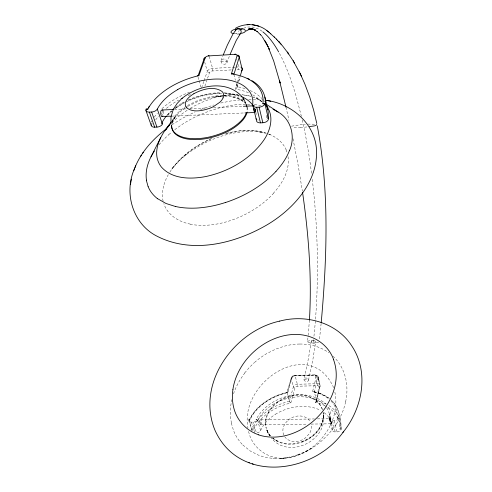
<?xml version="1.0" encoding="UTF-8"?>
<svg xmlns="http://www.w3.org/2000/svg" width="492" height="492" viewBox="0 0 492 492"><rect width="100%" height="100%" fill="white"/><g stroke="black" fill="none" stroke-linecap="round" stroke-linejoin="round"><path stroke-width="0.37" stroke-dasharray="2.46 1.84" d="M340.993 428.101C340.901 418.317 338.816 407.413 331.553 400.322M309.431 320.095L308.152 335.667M332.192 430.26L329.695 419.651A1.501 1.113 7.2 0 1 330.888 418.415L330.28 411.656L327.721 406.201M329.677 419.338L329.332 413.981L331.46 422.776M321.128 323.57L319.376 340.267M318.699 342.272L314.726 343.022A18.647 12.884 12.4 0 1 312.592 343.041L309.431 342.69L307.537 341.866L307.986 337.155M315.606 342.18A2.232 1.236 7.7 0 1 312.039 342.647A2.232 1.236 7.7 0 1 312.586 340.562A2.232 1.236 7.7 0 1 315.606 342.18L312.912 359.394L308.484 380.334M311.215 341.423L308.472 358.404L303.964 379.147M345.599 401.853C349.277 385.949 345.482 367.758 333.268 356.411M326.079 404.006A46.722 32.005 -16.3 0 0 316.541 400.66L320.151 385.679L317.875 376.349L316.03 374.842L294.843 375.341L292.642 375.999L291.209 377.727L287.033 392.358M252.107 430.395A3.622 2.423 -18.9 0 1 252.199 430.156L251.873 429.086A46.722 32.005 -16.3 0 1 289.364 401.269L287.051 392.739L291.19 378.219A1.384 1.027 17.2 0 1 292.236 377.112A2.079 1.31 -15.1 0 1 294.622 375.679L314.689 375.058A1.414 0.351 87.8 0 1 315.188 375.212A3.481 2.22 -13.9 0 1 317.986 377.413L320.077 385.931A1.39 1.027 15.6 0 1 318.994 387.026L315.267 402.468A45.209 31.021 -16.3 0 1 325.489 405.968M316.516 401.158L320.144 385.9A3.462 2.239 -13.9 0 0 317.291 383.711L315.188 375.212L295.151 375.827A1.402 0.375 88.1 0 0 294.622 375.679M316.541 400.66L314.382 392.05L317.986 377.413A1.402 1.039 15.8 0 0 316.368 376.38A2.091 1.328 -13.9 0 0 314.689 375.058M316.368 376.38L312.555 391.706A45.578 30.75 -16.2 0 1 328.828 398.981M318.994 387.026A2.073 1.341 -13.9 0 0 317.322 385.691L297.383 386.232A2.06 1.322 -15.2 0 0 295.028 387.671L290.803 403.003A45.209 31.021 -16.3 0 0 253.528 430.223L252.199 430.156M289.364 401.269L293.429 386.657L291.19 378.219A3.462 2.189 -15.1 0 1 295.151 375.827L297.365 384.264A1.396 0.369 88.2 0 1 297.383 386.232M292.236 377.112L287.918 392.333A45.578 30.75 -16.2 0 0 250.274 419.479A1.458 0.984 25 0 0 249.26 420.5A47.023 31.783 -16.3 0 1 287.051 392.739M236.984 87.398L237.987 84.058M245.108 88.646A61.955 37.257 -16 0 0 237.009 86.703L238.312 82.373M238.528 81.654L240.047 76.604M238.848 81.192L240.213 76.66M237.089 83.369L235.342 89.132A59.901 36.094 -16 0 1 248.614 92.797M237.433 82.232L239.143 76.567M307.475 341.626L308.958 340.765L311.94 340.366A18.241 12.306 12 0 1 314.08 340.341L315.741 340.458M204.85 86.161L206.788 80.504M207.556 78.265L209.457 72.724A2.718 1.525 -15.1 0 1 212.599 70.959L232.556 69.846M201.615 87.804L203.842 81.358M204.094 80.645L207.31 71.34L204.733 62.158M226.904 62.712L229.647 55.467M221.068 60.608L222.796 56.113M257.703 420.814A1.458 0.984 25.4 0 0 256.031 419.658C268.189 395.882 305.612 385.703 326.147 404.215M249.296 419.916C256.049 405.064 272.353 395.648 287.064 392.29M336.325 423.999C323.877 442.591 303.25 458.132 280.157 458.329C313.564 458.919 342.284 423.606 334.628 391.06M169.783 172.225L171.407 169.771A98.129 53.277 -14.2 0 1 180.896 158.707A92.219 49.883 -14.4 0 1 184.764 155.177C192.827 148.252 202.003 142.655 211.757 138.461M171.72 121.665L175.81 116.229L173.27 120.122L171.905 123.972A42.607 20.479 -15.2 0 1 177.575 114.212L182.071 110.177L187.163 106.715M171.357 122.139L175.054 117.225M173.178 167.342L171.56 169.389C181.72 155.613 196.025 145.269 211.652 138.51M244.684 372.948L249.155 367.684L254.179 362.745M173.639 166.8L180.785 159.291L186.308 154.531L184.98 155.589C206.302 139.015 233.952 128.701 261.166 132.17L259.45 131.917L266.375 133.4M167.606 115.435L172.114 111.044M273.755 193.098C261.984 205.951 246.578 215.232 230.09 220.693A51.881 28.53 -16.1 0 1 190.244 224.217M167.071 115.196L171.382 111.051M171.856 122.551L180.084 115.239L187.206 110.233M168.744 134.679L171.677 132.157M288.127 420.18C294.001 414.867 304.929 413.932 309.8 421.023A16.949 13.21 -17.3 0 1 310.427 422.093M174.765 129.685L181.413 124.937A84.273 43.278 -14.8 0 1 197.495 115.841M174.506 108.547L184.34 102.422M176.339 107.723L175.232 108.535M176.216 107.816L184.734 102.625M171.979 124.771L182.126 118.431L195.127 111.862M186.302 106.204L181.806 109.292L177.298 113.326A42.638 20.455 -15.2 0 0 171.628 123.08M238.251 31.347L239.407 30.627M305.704 451.711L307.937 450.377M311.571 448.187L305.065 451.724L298.158 454.608M190.318 108.271C200.256 102.404 211.148 98.062 222.495 95.909M187.76 106.34L197.852 101.463L208.608 98.136A36.949 17.675 -15.3 0 1 228.122 96.444C233.817 96.985 239.942 98.271 244.216 102.367M187.495 105.454L197.6 100.583L208.362 97.256A36.98 17.657 -15.3 0 1 227.888 95.559C233.688 96.118 239.979 97.416 244.198 101.739M186.037 101.961C197.335 96.432 209.918 93.419 222.507 93.548M197.532 115.872L208.713 111.235L219.604 107.84A58.714 29.379 -15 0 1 235.404 104.839L235.773 104.802A57.275 28.604 -15 0 1 238.325 104.538L244.887 104.199M188.393 100.46C198.731 95.866 209.992 93.271 221.314 93.154M200.619 109.55L213.725 104.968M301.817 441.699C313.57 437.732 324.449 426.558 323.269 413.428M243.558 28.259L247.642 27.017L252.507 27.035L257.414 28.518A219.364 59.876 87.8 0 1 262.31 31.457M291.535 126.18L301.688 124.519A71.149 38.462 -12.7 0 1 305.304 124.218M225.514 133.646C238.435 130.152 252.433 128.984 265.416 132.883L258.915 131.339M226.431 133.387L227.962 133A48.585 25.338 -15 0 1 239.678 130.909A47.355 24.668 -15 0 1 243.325 130.601L246.91 130.454A49.649 25.91 -15 0 1 258.909 131.346M220.785 103.031L231.191 100.903L243.897 99.464M223.196 95.786L230.631 94.741L237.439 94.476M215.465 96.881L230.631 94.741L238.19 94.519M213.799 97.127L222.821 95.792M306.953 126.942L305.698 127.065A63.622 30.559 -11.8 0 1 300.852 127.422M326.651 407.837A37.847 25.566 -16.3 0 1 329.695 419.651L329.425 418.538L330.888 418.415M331.11 401.109A45.578 30.75 -16.2 0 1 337.125 418.034L338.601 417.923L341.233 428.999A3.708 2.571 -13.1 0 1 337.045 431.921L335.23 431.945A3.708 2.571 -13.3 0 1 332.125 429.584A37.57 25.768 -16.3 0 0 324.148 412.622M327.795 407.247A45.209 31.021 -16.3 0 1 339.769 429.11L341.233 428.999M240.76 99.691L241.111 99.667M221.037 61.838L226.941 61.494A3.106 2.46 21 0 1 224.653 64.206A3.106 2.46 21 0 1 221.031 61.838A3.106 2.534 23.5 0 1 223.35 59.028A3.106 2.534 23.5 0 1 226.941 61.494M234.813 67.14L212.562 68.394A4.533 2.54 -15.1 0 0 207.31 71.34A1.827 1.427 21.7 0 0 209.457 72.724M235.582 67.096L238.651 66.924A4.569 2.577 -14.1 0 1 240.576 67.115M237.156 69.587L238.694 69.501A2.737 1.55 -14.1 0 1 240.65 70.098M300.846 127.434L292.346 127.44M174.414 109.445L186.677 108.88M189.746 108.744L207.372 107.933M213.503 107.656L242.63 106.321M172.059 116.112L244.204 112.945M307.752 124.095L315.729 124.212M303.97 379.836L308.466 379.701A2.337 1.661 14.7 0 1 306.694 381.478A2.337 1.661 14.7 0 1 303.97 379.836A2.337 1.734 16.4 0 1 305.766 377.979A2.337 1.734 16.4 0 1 308.466 379.701M285.508 458.046C268.534 459.983 251.59 447.806 248.503 430.906M260.766 419.824L314.308 418.938M317.365 418.883L330.372 418.667L330.36 419.362M250.274 419.479L248.927 419.418A3.653 2.398 -18.7 0 0 251.461 422.142L253.195 422.111A3.653 2.405 -18.6 0 0 257.384 419.725L260.594 430.5A3.622 2.423 -18.8 0 1 256.449 432.892L253.195 422.111M329.425 418.538A3.739 2.546 -13.3 0 0 332.537 420.869L334.369 420.838A3.739 2.552 -13.2 0 0 338.601 417.923M260.416 424.836L307.174 424.141M311.005 424.086L330.938 423.79M248.688 99.255L251.978 99.224M299.794 344.031C310.071 343.914 320.501 346.719 328.877 352.782M247.341 104.193L249.758 104.249M253.263 99.255L263.251 99.956M275.385 458.403L272.857 458.273M224.413 93.203L233.294 94.175L240.022 95.903M256.031 419.658L257.384 419.725M225.52 93.671L232.525 94.525L239.081 96.217M254.444 104.568L261.504 105.62M233.995 33.641L237.445 33.764A24.668 21.777 34.1 0 0 238.811 33.659M232.648 97.041L239.309 99.083L243.405 101.623M190.336 224.118C179.014 222.003 167.501 215.115 163.83 203.633M250.625 96.18L241.953 94.685L250.6 96.229M268.331 133.99L270.237 134.636L269.038 134.175M268.786 107.588L269.53 107.853M320.181 393.379L314.031 391.607M240.299 96.647L241.4 97.084M320.028 393.323L325.163 395.666L329.499 398.538M269.099 134.199C276.363 137.108 282.962 142.409 286.147 149.697M277.66 441.164L273.165 438.446M261.922 101.42L258.349 99.2L253.331 97.022L256.541 98.302L262.125 101.715M272.685 438.021L276.473 440.574L281.412 442.566A28.185 21.777 -17.1 0 0 297.488 442.929C307.131 440.777 316.159 434.743 320.778 425.863A32.257 24.84 -17.3 0 0 323.115 412.29M272.328 438.138L276.633 441.09L281.565 443.083A28.167 21.777 -17.1 0 0 297.635 443.446C307.272 441.293 316.294 435.26 320.913 426.386A32.238 24.84 -17.3 0 0 323.244 412.813C329.185 440.346 288.503 460.192 271.049 437.659M242.857 444.983L250.12 450.9L258.183 455.02A49.495 37.989 -17.9 0 0 272.851 458.298M254.007 104.901L254.628 105.688M270.133 435.844L267.722 432.247L266.246 428.378L266.406 428.895M284.671 436.693C288.472 442.056 296.332 442.671 301.91 439.989A14.871 11.611 -17.3 0 0 305.145 438.101L309.253 433.809A17.134 13.352 -17.4 0 0 310.999 430.082L311.295 428.809A16.949 13.21 -17.3 0 0 311.239 424.424M330.378 418.674L331.264 423.083M269.739 435.98L267.205 431.152L265.957 427.234M254.53 108.32L255.791 111.985L254.905 108.351M267.131 430.967L268.072 433.126M254.905 109.156L255.034 109.464M333.619 387.647C310.046 334.88 238.718 382.881 247.974 427.978M322.395 409.473C320.169 402.431 313.632 397.518 306.645 395.771A28.044 21.568 -16.9 0 0 291.338 395.654C282.119 397.727 273.497 403.329 268.706 411.595A32.3 24.932 -16.7 0 0 265.594 424.928L266.117 427.751M322.322 409.442C319.96 402.665 313.57 398.003 306.78 396.288A28.032 21.574 -16.9 0 0 291.485 396.171C282.267 398.243 273.65 403.846 268.866 412.105A32.288 24.938 -16.7 0 0 265.76 425.439M161.665 113.092L162.403 115.263M248.804 420.66L251.861 430.678M248.927 419.418L251.873 429.086A1.445 0.972 24.8 0 0 253.528 430.223M251.461 422.142L254.727 432.911M198.048 77.152L198.879 79.993M199.088 80.706L200.951 87.096M209.254 56.383L212.562 68.394A1.839 0.535 86.1 0 1 212.599 70.959M246.873 106.604L247.125 107.527M233.885 74.483L235.354 80.233M236.271 83.825L237.009 86.703M236.695 59.083L237.052 60.51M237.943 64.071L238.651 66.924A1.851 0.486 86.4 0 1 238.694 69.501M301.436 116.456L295.784 94.974L292.445 84.347A219.364 59.876 87.8 0 0 278.989 52.552M329.492 419.209L330.796 424.528M254.881 109.919L255.36 111.887M334.369 420.838L337.045 431.921M332.537 420.869L335.23 431.945M285.987 107.201L288.964 120.294M231.326 423.132L233.589 430.672A69.581 53.025 -16.1 0 0 242.833 445.002M302.236 119.986L304.105 128.467A207.224 56.002 87.6 0 1 311.627 174.088M247.009 107.225L247.279 108.461A42.527 20.375 -15.4 0 1 247.168 111.653M293.004 138.719L298.257 165.798L302.383 191.179M247.052 107.557A42.558 20.357 -15.4 0 1 246.806 111.389M164.002 184.691A104.839 57.121 -14 0 1 168.307 174.697M163.123 201.216A98.363 53.523 -14.3 0 1 164.045 184.691M288.005 156.616A99.181 52.478 -16.8 0 1 273.577 193.061M286.006 149.734A99.181 52.478 -16.8 0 1 287.23 153.117M159.039 144.783A113.135 59.101 -14.2 0 1 168.805 134.685M283.804 435.033A16.913 13.21 -16.9 0 1 288.177 420.217M299.61 344.037A45.928 33.745 -15.8 0 0 297.506 344.105L297.211 344.111A47.072 34.612 -15.8 0 0 284.315 346.196L275.551 349.179L266.689 353.607A67.256 50.27 -15.5 0 0 254.21 362.758M231.461 423.095A89.833 68.406 -14 0 1 231.849 399.676M233.516 393.809A89.833 68.406 -14 0 1 244.844 373.004M298.152 454.59A49.698 38.13 -18 0 1 275.372 458.446M345.581 401.847A88.019 65.381 -19.3 0 1 336.393 424.024M312.266 179.309A207.224 56.002 87.6 0 1 313.896 336.719M313.57 339.683A207.224 56.002 87.6 0 1 313.226 342.629M254.548 108.246A49.858 29.969 -16 0 1 256.209 114.605M182.052 103.08A49.858 29.969 -16 0 1 184.002 102.01M188.085 100.005A49.858 29.969 -16 0 1 221.043 92.754M223.946 92.828A49.858 29.969 -16 0 1 239.912 95.952M167.6 114.599A50.141 30.141 -16 0 1 171.4 110.811M175.73 107.287A50.141 30.141 -16 0 1 182.114 103.129M151.247 122.022A61.955 37.257 -16 0 1 151.856 120.934M154.322 117.133A61.955 37.257 -16 0 1 157.354 113.338M161.936 108.67A61.955 37.257 -16 0 1 189.586 92.176M250.164 90.546A61.955 37.257 -16 0 1 261.762 98.486M263.632 100.719A61.955 37.257 -16 0 1 264.456 101.887M237.169 86.666A2.214 1.759 -43 0 1 235.336 89.027M266.701 115.331A59.901 36.094 -16 0 1 266.535 119.341A1.974 1.544 7.5 0 0 266.885 119.285M155.755 119.833A59.901 36.094 -16 0 1 158.553 116.112M161.905 112.434A59.901 36.094 -16 0 1 162.963 111.407M166.364 108.375A59.901 36.094 -16 0 1 178.688 100.067M188.208 95.534A59.901 36.094 -16 0 1 190.828 94.507M252.734 94.827A59.901 36.094 -16 0 1 262.119 102.785M258.38 120.011A1.968 1.538 7.6 0 1 257.642 119.974M152.551 123.966A1.937 1.328 27.9 0 1 151.278 123.117M238.503 34.323A2.952 2.718 48.8 0 1 235.607 31.918M254.112 105.965A3.401 0.467 77.1 0 1 254.216 106.143M254.85 107.951A3.401 0.467 77.1 0 1 255.231 109.544M255.496 111.161A3.401 0.467 77.1 0 1 255.502 112.287M163.565 111.192A3.303 1.783 -82.7 0 1 162.938 115.712M317.322 385.691A1.408 0.344 87.9 0 0 317.291 383.711L297.365 384.264A3.438 2.208 -15.2 0 0 293.429 386.657A1.378 1.015 17 0 0 295.028 387.671M260.631 430.506A37.786 25.916 -16.3 0 1 275.372 414.344M257.747 420.814A38.062 25.713 -16.2 0 1 272.642 404.719M330.993 399.996A47.023 31.783 -16.3 0 1 338.865 419.036A1.501 1.113 7.5 0 0 337.125 418.034M314.382 392.05A47.023 31.783 -16.3 0 1 329.007 398.391M286.971 392.678A1.691 0.707 54.3 0 1 287.925 392.382M328.963 405.623A46.722 32.005 -16.3 0 1 340.974 427.899A1.494 1.101 7.4 0 1 339.769 429.11M290.766 402.905A1.685 0.664 52.6 0 1 289.296 401.244M272.593 404.676A37.847 25.566 -16.3 0 1 325.255 406.048M312.586 391.78A1.691 1.261 -40.7 0 1 314.48 391.976M316.657 400.629A1.679 1.242 -40.6 0 1 315.261 402.394M275.323 414.301A37.57 25.768 -16.3 0 1 320.575 410.389M259.874 420.531A2.534 1.193 -79 0 1 261.615 420.611A2.534 1.193 -79 0 1 260.963 424.209M270.36 435.826L268.152 432.806L266.609 429.516L268.817 433.852L270.36 435.826M260.865 424.282L259.788 420.66A2.503 0.756 89.4 0 0 259.837 424.055A2.503 0.756 89.4 0 0 260.865 424.282M318.01 376.78L319.08 381.263L318.01 376.78M331.27 423.206L330.366 419.492A2.565 0.584 88.3 0 0 330.47 422.991A2.565 0.584 88.3 0 0 331.27 423.206"/><path stroke-width="0.74" d="M309.431 320.095C311.965 277.488 308.644 234.739 302.586 192.556M134.451 168.842C123.486 193.208 133.037 224.61 157.588 236.486C192.772 254.247 235.656 243.442 267.962 224.303C294.468 208.282 319.333 180.275 316.313 147.305C313.509 121.819 289.813 102.834 265.163 100.239M321.19 322.875C327.063 257.457 329.425 190.798 317.291 125.909M131.382 179.119L130.423 184.709M240.483 75.165L242.218 69.397L239.229 57.244A4.619 2.558 -14.1 0 0 237.919 55.098M234.106 73.763L239.229 57.244A1.857 1.494 20.1 0 0 237.064 55.811A2.78 1.538 -14.1 0 0 234.905 54.348L208.454 55.934A2.755 1.513 -15.1 0 0 205.262 57.705A1.851 1.458 22.7 0 0 203.94 59.329L198.098 75.731M237.064 55.811L231.406 73.861A60.86 35.867 -15.9 0 1 262.888 103.738A1.999 1.581 8.1 0 1 265.213 105.128A62.742 37.066 -15.9 0 0 251.855 80.62M205.262 57.705L198.891 75.639A60.86 35.867 -15.9 0 0 147.932 109.046A1.968 1.359 28.7 0 0 146.696 109.722M289.456 150.718C295.618 137.182 291.418 119.538 278.103 112.016L266.283 104.273M134.949 167.575C141.241 151.727 153.246 138.824 166.64 128.584M133.75 170.669L135.638 165.792M230.164 54.157L236.301 40.326L240.613 33.358M223.294 54.827L227.341 45.135L232.704 34.532M173.129 109.974L171.001 116.942L170.915 124.015M170.896 122.754C160.835 134.199 150.386 152.637 161.284 166.911C172.218 179.371 190.847 179.389 205.908 176.517C228.11 171.72 249.426 159.789 263.005 141.29C270.299 131.352 274.776 116.241 266.215 105.682M150.958 156.917L160.724 137.563M223.067 97.896L222.501 99.003A23.142 10.689 -15.4 0 1 219.678 102.354L213.651 106.493A20.098 9.305 -15.3 0 1 209.1 108.504C202.175 110.737 193.172 112.797 186.849 107.933M173.793 108.504L176.991 103.621L181.185 99.169M232.993 34.059L236.08 29.594M140.392 156.696L141.339 155.263M142.36 153.701L143.283 152.305M326.085 406.669C317.857 419.018 305.692 428.784 291.688 433.784A42.595 32.054 -17.7 0 1 258.7 434.916M279.72 321.098C233.614 331.208 195.81 383.901 214.967 430.236C238.946 483.814 313.558 474.356 343.527 431.632M342.893 432.474C362.296 408.846 369.609 372.426 351.749 345.888C336.774 322.414 305.729 314.093 279.69 321.11M170.81 122.877L165.355 130.128L169.869 124.71M276.03 171.351C262.298 185.994 244.389 196.32 225.416 202.556M182.126 98.332C198.245 85.098 226.431 79.403 241.898 96.53M245.926 31.094L249.782 29.089L248.583 29.422L251.055 28.85L248.571 29.225L251.904 28.88L248.724 28.973L252.87 29.022L250.243 28.868L254.77 29.655L251.154 28.708L255.483 30.11L252.562 28.936L257.568 31.709L256.947 31.248M240.563 29.907L242.298 28.825M193.873 93.677C202.157 89.329 213.848 85.571 222.163 91.586A22.896 10.572 -15.3 0 1 223.042 97.896M235.256 28.413C245.508 22.324 259.29 23.708 268.171 31.636L267.765 31.322L269.493 32.706L268.921 32.226M240.157 33.474C248.306 32.792 246.055 27.718 239.057 28.923A23.807 20.664 28.3 0 0 236.338 29.212C232.968 29.089 227.421 32.958 233.995 33.641M309.45 126.647C311.104 126.038 317.02 126.303 316.639 124.408M249.186 29.163L251.904 28.88M262.888 103.738L264.85 103.548L268.466 119.156A4.92 3.001 -13.5 0 1 262.845 122.76L260.452 122.859A4.914 2.995 -13.6 0 1 256.455 120.208L252.654 104.655A50.578 29.797 -15.9 0 0 229.5 80.184A50.578 29.797 -15.9 0 0 177.76 89.489M249.192 24.618L247.089 24.741M162.151 110.005L173.651 109.476M243.399 106.284L253.362 105.829M147.932 109.046L146.167 109.027A4.865 2.792 -17.9 0 0 149.365 112.127L151.653 112.022A4.871 2.792 -17.8 0 0 157.299 109.046L162.471 124.125A4.791 2.817 -18 0 1 156.93 127.09L154.672 127.182A4.791 2.811 -18 0 1 151.272 124.63M252.654 104.655A4.994 2.977 -13.6 0 0 256.695 107.268L259.124 107.158A4.994 2.983 -13.5 0 0 264.85 103.548M162.083 116.555L171.29 116.149M244.973 112.914L254.948 112.471M252.494 24.723L258.798 26.113M267.076 100.528L270.754 101.254M175.521 206.517L166.013 203.485L157.748 198.762M258.767 434.811C246.517 430.881 236.787 420.334 233.768 407.843A80.903 60.368 -14.4 0 1 232.931 389.578M248.386 462.418L249.432 462.8M252.224 463.802L253.202 464.159M273.06 109.292L278.103 112.016M254.124 29.545L255.311 30.172M266.849 30.621L266.48 30.356L267.045 30.762M257.107 31.365L261.762 36.082M269.345 32.583L275.784 38.474M270.286 33.37L270.815 33.831M274.468 37.183L274.136 36.863M276.11 38.806L276.442 39.139M276.356 39.053L282.715 46.107L288.681 53.954L287.297 52.017M277.513 40.246L277.593 40.332M279.075 41.925L278.73 41.549L279.247 42.103M280.04 42.995L281.067 44.157M260.305 34.342L260.575 34.643M262.279 36.759L268.109 46.783L267.912 46.371L273.681 60.953L280.132 83.037L279.468 80.51L285.987 107.201M287.974 52.945L293.207 60.879M242.845 97.877L245.533 102.607M242.999 98.086L243.964 99.464M244.708 102.25L245.483 103.363M294.487 63.025L293.164 60.811L300.471 74.218L299.259 71.77M264.905 40.701L265.373 41.506M265.606 41.918L265.846 42.343M301.614 76.641L300.434 74.144L304.862 84.027L309.696 96.979L313.65 110.159L316.811 123.523M245.871 103.917L246.652 105.694M246.098 104.821L246.873 106.604M333.545 359.32C329.535 348.441 320.2 339.831 309.13 336.466A41.144 29.668 -15.8 0 0 298.822 334.535L295.766 334.431A39.262 28.272 -15.7 0 0 292.672 334.511A40.27 29.022 -15.7 0 0 282.82 335.999C269.204 339.345 256.935 347.377 247.802 357.948A75.934 56.395 -14.7 0 0 244.832 361.651A80.737 60.141 -14.4 0 0 237.784 373.416L236.615 376.054A86.198 64.391 -14 0 0 232.894 389.584M148.129 186.702L146.315 180.152M146.167 109.027L146.37 109.599M145.933 110.497L151.272 125.528M149.365 112.127L154.672 127.182M151.653 112.022L156.93 127.09M256.695 107.268L260.452 122.859M259.124 107.158L262.845 122.76M264.856 97.016L267.728 109.47M171.677 125.927C171.683 134.956 182.003 138.646 189.531 139.31A37.189 17.896 -15.4 0 0 210.312 137.772C222.273 134.833 234.284 129.654 242.654 120.331A42.527 20.375 -15.4 0 0 247.033 112.305M171.394 125.036C171.4 134.064 181.732 137.735 189.254 138.393A37.22 17.878 -15.4 0 0 210.047 136.85C222.015 133.91 234.038 128.732 242.421 119.415A42.558 20.357 -15.4 0 0 246.203 113.308M186.935 107.896A22.86 10.584 -15.2 0 1 193.928 93.701M146.468 180.109A113.135 59.101 -14.2 0 1 154.396 151.032M157.661 198.811A87.576 45.738 -15.1 0 1 148.19 186.677M175.552 206.492A62.435 32.958 -15.9 0 0 193.424 208.171L196.554 208.073A62.687 33.069 -15.9 0 0 225.398 202.507M289.364 150.724A110.319 56.1 -16.6 0 1 275.987 171.351M333.428 359.357A81.9 59.643 -18.9 0 1 325.938 406.62M262.851 31.869A219.364 59.876 87.8 0 1 278.626 51.894M203.94 59.329A4.588 2.521 -15.1 0 1 205.515 57.576M157.354 109.046A50.861 29.969 -15.9 0 1 177.821 89.538M166.474 115.909A50.141 30.141 -16 0 0 162.016 122.637A1.943 1.335 28.1 0 1 161.597 123.861M172.79 109.599A50.141 30.141 -16 0 1 173.75 108.818M256.596 119.482A1.968 1.538 7.6 0 1 256.08 118.67M241.621 96.653A49.858 29.969 -16 0 1 253.257 105.928M266.455 105.565A61.955 37.257 -16 0 1 268.109 117.619A1.974 1.544 7.5 0 1 267.796 118.763M148.621 107.293A62.742 37.066 -15.9 0 1 149.353 106.204M247.168 78.253A62.742 37.066 -15.9 0 1 249.573 79.372M241.75 67.736A4.569 2.577 -14.1 0 1 242.218 69.397A1.839 1.458 19.1 0 1 241.301 70.909M208.454 55.934A1.863 0.547 85.8 0 1 209.02 55.805M234.905 54.348A1.882 0.498 86.2 0 1 235.465 54.317M197.741 75.971A2.257 0.99 56.2 0 1 198.903 75.719M231.455 73.972A2.245 1.802 -43.8 0 1 233.7 74.003M181.167 98.757A59.901 36.094 -16 0 1 182.427 98.129M235.551 30.873A2.952 2.718 48.8 0 1 238.288 28.622A2.952 2.718 48.8 0 1 241.129 31.205A2.952 2.718 48.8 0 1 239.26 34.237M162.489 116.272A3.272 1.15 86.3 0 1 160.995 115.103A3.272 1.15 86.3 0 1 160.927 110.915L161.038 110.737A3.303 1.783 -82.7 0 1 163.067 110.331M254.616 112.281A3.358 0.836 87.3 0 1 253.915 108.886M279.733 42.644L279.394 42.269L279.739 42.65M266.307 43.185L266.086 42.779L266.313 43.204M267.224 44.956L267.008 44.538L267.23 44.975M269.198 49.188L268.798 48.284L269.216 49.237"/></g></svg>
